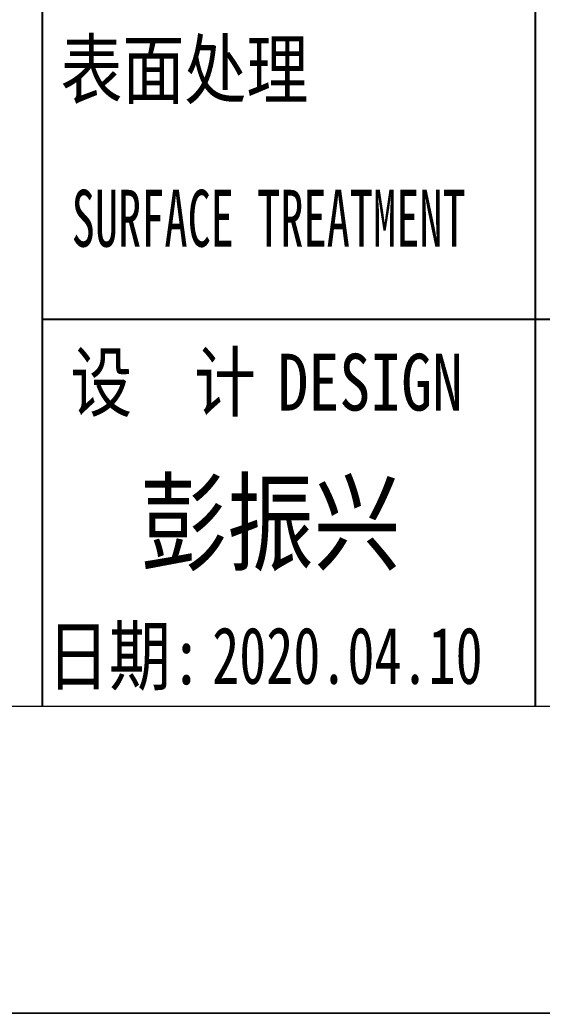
# Model space of a CAD drawing. Header units: millimetres. Extents: x -51813 to 38145, y -10860 to 38732.
# Drawn here: x -51345.1 to -51299.1, y 37794.5 to 37881.9 of the extents above; entities that cross this region are included whole.
import ezdxf
from ezdxf.enums import TextEntityAlignment as Align

# ---------------------------------------------------------------- set-up
doc = ezdxf.new("R2010")
doc.units = ezdxf.units.MM
doc.header["$LTSCALE"] = 0.5
doc.layers.add('图\\M+19E79\\M+195B6\\M+18E9A', color=7, linetype='Continuous')
doc.layers.add('图框', color=7, linetype='Continuous', lineweight=18)
doc.layers.add('打印', color=7, linetype='Continuous', lineweight=15, plot=False)
doc.layers.add('打印-禁用', color=7, linetype='Continuous', lineweight=15, plot=False)
doc.styles.add('国标', font='simfang.ttf', dxfattribs={"width": 0.8})

# ---------------------------------------------------------------- blocks, each defined once
blk = doc.blocks.new('GZDEH零件A3图框V01版')
at = {"layer": '图\\M+19E79\\M+195B6\\M+18E9A', "color": 9, "linetype": 'Continuous'}
blk.add_line((3092.49, -1832.961), (3092.49, -1788.461), dxfattribs=at)
at = {"layer": '图\\M+19E79\\M+195B6\\M+18E9A', "color": 9}
for p, q in [((3114.17, -1802.211), (3114.17, -1815.961)), ((3181.99, -1815.961), (3092.49, -1815.961)), ((3114.17, -1815.961), (3114.17, -1832.961)), ((3114.17, -1815.961), (3114.17, -1832.961))]:
    blk.add_line(p, q, dxfattribs=at)
at = {"layer": '图框', "linetype": 'Continuous'}
blk.add_line((2882.49, -1832.961), (3272.49, -1832.961), dxfattribs=at)
at = {"layer": '打印-禁用', "linetype": 'Continuous'}
blk.add_line((2857.49, -1846.461), (3277.49, -1846.461), dxfattribs=at)
at = {"layer": '图\\M+19E79\\M+195B6\\M+18E9A', "color": 9, "style": '国标'}
for s, width, p in [('表面处理', 0.8, (3093.275, -1806.208)), ('SURFACE TREATMENT', 0.6, (3093.768, -1812.752)), (' DESIGN', 0.8, (3101.469, -1819.96))]:
    blk.add_text(s, height=2.5, dxfattribs=dict(at, width=width)).set_placement(p)
at = {"layer": '图\\M+19E79\\M+195B6\\M+18E9A', "color": 9, "style": '国标', "width": 0.8}
for s, p in [('设  计', (3097.793, -1819.96)), ('日期:', (3096.088, -1831.999))]:
    blk.add_text(s, height=2.5, dxfattribs=at).set_placement(p, align=Align.CENTER)
blk = doc.blocks.new('DEH A3')
at = {"layer": '图框'}
blk.add_blockref('GZDEH零件A3图框V01版', (-2857.49, 1846.461), dxfattribs=at)

msp = doc.modelspace()

# ---------------------------------------------------------------- linework, layer by layer
at = {"layer": '打印'}
msp.add_lwpolyline([(-51813.088, 38388.515), (-50973.088, 38388.515), (-50973.088, 37794.515), (-51813.088, 37794.515)], close=True, dxfattribs=at)

# ---------------------------------------------------------------- block references
at = {"layer": '图框', "xscale": 2, "yscale": 2, "zscale": 2}
msp.add_blockref('DEH A3', (-51813.088, 37794.515), dxfattribs=at)

# ---------------------------------------------------------------- texts
at = {"layer": '图\\M+19E79\\M+195B6\\M+18E9A', "color": 3, "style": '国标'}
for s, height, width, p in [('彭振兴', 7, 0.8, (-51334.492, 37834.148)), ('2020.04.10', 5, 0.7, (-51328.162, 37823.475))]:
    msp.add_text(s, height=height, dxfattribs=dict(at, width=width)).set_placement(p)

doc.saveas('drawing.dxf')
